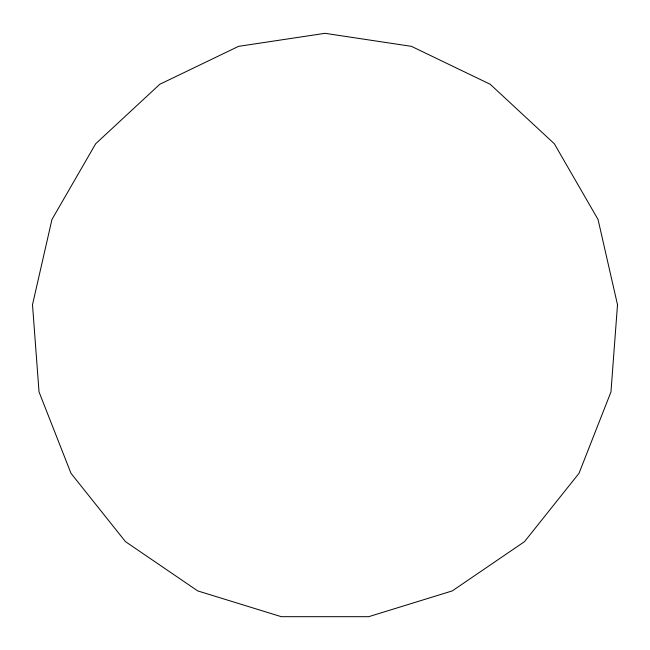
<?xml version="1.0" encoding="UTF-8"?>
<svg xmlns="http://www.w3.org/2000/svg" width="650" height="650" viewBox="0 0 650 650"><rect width="100%" height="100%" fill="white"/><g stroke="black" fill="none" stroke-linecap="round" stroke-linejoin="round"><path stroke-width="0.97" d="M617.5 304.72L610.967 391.909L579.02 473.298L524.509 541.653L452.27 590.907L368.721 616.679L281.279 616.679L197.73 590.907L125.491 541.653L70.98 473.298L39.032 391.909L32.5 304.72L51.959 219.472L95.672 143.756L159.77 84.289L238.542 46.353L325 33.321L411.458 46.353L490.23 84.289L554.328 143.756L598.041 219.472L617.5 304.72"/></g></svg>
